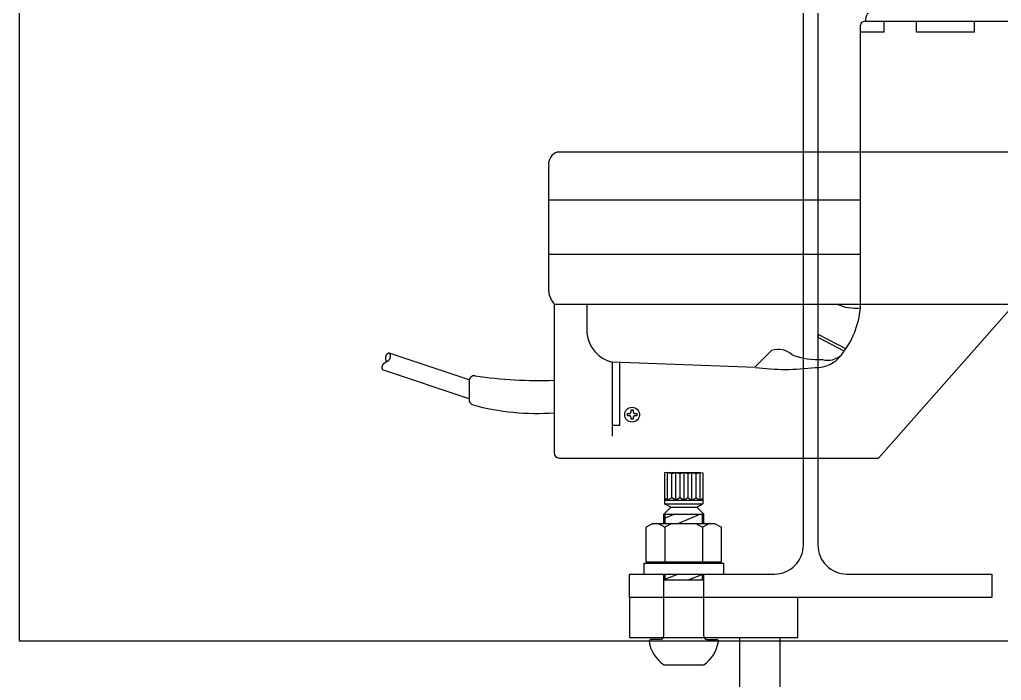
# Model space of a CAD drawing. Header units: millimetres. Extents: x -2880 to 3894, y -2977 to 4857.
# Drawn here: x -2634 to -2093, y 1604 to 1968 of the extents above; entities that cross this region are included whole.
import ezdxf

# ---------------------------------------------------------------- set-up
doc = ezdxf.new("R2010")
doc.units = ezdxf.units.MM
doc.header["$MEASUREMENT"] = 0
for name, color, linetype in [('01', 7, 'Continuous'), ('_0-2_3', 7, 'Continuous'), ('_1-0_', 7, 'Continuous'), ('gauge', 1, 'Continuous'), ('KB', 7, 'Continuous')]:
    doc.layers.add(name, color=color, linetype=linetype)

msp = doc.modelspace()

# ---------------------------------------------------------------- linework, layer by layer
msp.add_lwpolyline([(-2217.852, 1662.181, 0.4142136), (-2201.852, 1678.181), (-2201.852, 2020.181, 0.4142136), (-2217.852, 2036.181), (-2297.852, 2036.181), (-2297.852, 2049.181), (-2097.852, 2049.181), (-2097.852, 2036.181), (-2177.852, 2036.181, 0.4142136), (-2193.852, 2020.181), (-2193.852, 1678.181, 0.4142136), (-2177.852, 1662.181), (-2097.852, 1662.181), (-2097.852, 1649.181), (-2297.852, 1649.181), (-2297.852, 1662.181)], format="xyb", close=True)
at = {"layer": '01', "color": 6, "linetype": 'Continuous'}
for p, q in [((-2276.739, 1718.224), (-2278.503, 1718.04)), ((-2278.503, 1718.04), (-2278.503, 1700.957)), ((-2276.739, 1718.224), (-2258.888, 1718.224)), ((-2276.739, 1703.059), (-2276.739, 1718.224)), ((-2276.739, 1718.224), (-2274.527, 1717.782)), ((-2274.527, 1717.782), (-2272.315, 1718.224)), ((-2274.527, 1704.336), (-2274.527, 1717.782)), ((-2272.315, 1703.059), (-2272.315, 1718.224)), ((-2272.315, 1718.224), (-2270.103, 1717.782)), ((-2270.103, 1717.782), (-2267.891, 1718.224)), ((-2270.103, 1717.782), (-2270.103, 1704.336)), ((-2267.852, 1718.224), (-2267.891, 1703.059)), ((-2267.852, 1718.224), (-2265.602, 1717.759)), ((-2265.602, 1717.759), (-2263.312, 1718.246)), ((-2265.602, 1717.759), (-2265.602, 1704.381)), ((-2263.312, 1703.059), (-2263.312, 1718.224)), ((-2263.312, 1718.224), (-2261.1, 1717.782)), ((-2261.1, 1717.782), (-2258.888, 1718.224)), ((-2261.1, 1704.336), (-2261.1, 1717.782)), ((-2258.888, 1703.059), (-2258.888, 1718.224)), ((-2258.888, 1718.224), (-2257.298, 1718.141)), ((-2257.298, 1718.141), (-2257.298, 1700.957)), ((-2276.739, 1703.059), (-2278.503, 1704.078)), ((-2278.503, 1703.059), (-2257.28, 1703.059)), ((-2274.527, 1704.336), (-2276.739, 1703.059)), ((-2272.315, 1703.059), (-2274.527, 1704.336)), ((-2270.103, 1704.336), (-2272.315, 1703.059)), ((-2267.891, 1703.059), (-2270.103, 1704.336)), ((-2267.891, 1703.059), (-2265.602, 1704.381)), ((-2265.602, 1704.381), (-2263.312, 1703.059)), ((-2263.312, 1703.059), (-2261.1, 1704.336)), ((-2261.1, 1704.336), (-2258.888, 1703.059)), ((-2258.888, 1703.059), (-2257.28, 1703.987)), ((-2278.503, 1700.957), (-2257.298, 1700.957)), ((-2274.975, 1699.059), (-2278.503, 1700.957)), ((-2274.975, 1699.059), (-2260.73, 1699.059)), ((-2260.73, 1699.059), (-2257.298, 1700.957))]:
    msp.add_line(p, q, dxfattribs=at)
at = {"layer": '_0-2_3', "color": 6, "linetype": 'Continuous'}
for p, q in [((-2278.852, 1695.181), (-2274.975, 1699.059)), ((-2274.975, 1699.059), (-2260.73, 1699.059)), ((-2256.853, 1695.181), (-2260.73, 1699.059)), ((-2284.852, 1690.181), (-2288.652, 1687.987)), ((-2284.852, 1690.181), (-2250.852, 1690.181)), ((-2282.052, 1690.181), (-2278.252, 1687.987)), ((-2278.852, 1695.181), (-2256.853, 1695.181)), ((-2278.852, 1690.181), (-2278.852, 1695.181)), ((-2274.452, 1690.181), (-2278.252, 1687.987)), ((-2272.729, 1695.181), (-2278.153, 1692.965)), ((-2278.153, 1690.181), (-2278.153, 1695.181)), ((-2258.606, 1695.181), (-2270.839, 1690.181)), ((-2261.252, 1690.181), (-2257.452, 1687.987)), ((-2257.553, 1690.181), (-2257.553, 1695.181)), ((-2253.652, 1690.181), (-2257.452, 1687.987)), ((-2256.853, 1690.181), (-2256.853, 1695.181)), ((-2250.852, 1690.181), (-2247.052, 1687.987)), ((-2288.652, 1668.881), (-2288.652, 1687.987)), ((-2278.252, 1687.987), (-2278.252, 1668.881)), ((-2257.452, 1687.987), (-2257.452, 1668.881)), ((-2247.052, 1668.881), (-2247.052, 1687.987)), ((-2288.652, 1668.881), (-2247.052, 1668.881)), ((-2284.352, 1668.181), (-2284.352, 1668.881)), ((-2251.352, 1668.181), (-2251.352, 1668.881)), ((-2289.852, 1668.181), (-2245.852, 1668.181)), ((-2289.852, 1668.181), (-2289.852, 1662.181)), ((-2284.352, 1668.181), (-2251.352, 1668.181)), ((-2245.852, 1668.181), (-2245.852, 1662.181)), ((-2289.852, 1662.181), (-2245.852, 1662.181)), ((-2278.852, 1628.059), (-2278.852, 1662.181)), ((-2278.852, 1659.059), (-2256.853, 1659.059)), ((-2278.153, 1659.059), (-2278.153, 1662.181)), ((-2270.72, 1662.181), (-2278.153, 1659.319)), ((-2257.553, 1661.975), (-2265.125, 1659.059)), ((-2257.553, 1659.059), (-2257.553, 1662.181)), ((-2256.853, 1628.059), (-2256.853, 1662.181)), ((-2280.853, 1626.059), (-2285.967, 1626.059)), ((-2254.852, 1626.059), (-2249.738, 1626.059)), ((-2278.852, 1612.059), (-2256.853, 1612.059))]:
    msp.add_line(p, q, dxfattribs=at)
for centre, radius, start, end in [((-2285.967, 1625.059), 1, 90, 189.01654), ((-2280.853, 1628.059), 2, 270, 0), ((-2254.852, 1628.059), 2, 180, 270), ((-2249.738, 1625.059), 1, 350.98346, 90), ((-2267.943, 1627.919), 19.25, 189.01598, 235.47675), ((-2267.762, 1627.919), 19.25, 304.52325, 350.98402)]:
    msp.add_arc(centre, radius, start, end, dxfattribs=at)
at = {"layer": '_1-0_', "color": 3, "linetype": 'Continuous'}
for p, q in [((-2087.353, 1967.181), (-2168.353, 1967.181)), ((-2167.603, 1968.182), (-2167.603, 1967.181)), ((-2157.353, 1961.181), (-2157.353, 1967.181)), ((-2139.353, 1961.181), (-2139.353, 1967.181)), ((-2107.353, 1961.181), (-2107.353, 1967.181)), ((-2170.353, 1809.181), (-2170.353, 1965.181)), ((-2157.353, 1961.181), (-2170.353, 1961.181)), ((-2107.353, 1961.181), (-2139.353, 1961.181)), ((-2337.353, 1895.181), (-2085.353, 1895.181)), ((-2342.353, 1818.182), (-2342.353, 1887.182)), ((-2170.353, 1868.555), (-2342.353, 1868.555)), ((-2170.353, 1838.555), (-2342.353, 1838.555)), ((-2339.353, 1811.181), (-2339.353, 1729.167)), ((-2339.353, 1811.181), (-2085.353, 1811.181)), ((-2321.353, 1810.97), (-2321.353, 1795.182)), ((-2085.353, 1811.181), (-2160.353, 1726.182)), ((-2193.353, 1794.181), (-2193.983, 1792.939)), ((-2178.353, 1786.569), (-2193.353, 1794.181)), ((-2179.323, 1785.181), (-2193.983, 1792.939)), ((-2432.422, 1782.26), (-2432.438, 1782.2)), ((-2432.404, 1782.32), (-2432.422, 1782.26)), ((-2432.384, 1782.379), (-2432.404, 1782.32)), ((-2432.363, 1782.438), (-2432.384, 1782.379)), ((-2432.341, 1782.496), (-2432.363, 1782.438)), ((-2432.317, 1782.553), (-2432.341, 1782.496)), ((-2432.292, 1782.61), (-2432.317, 1782.553)), ((-2432.266, 1782.666), (-2432.292, 1782.61)), ((-2432.238, 1782.722), (-2432.266, 1782.666)), ((-2432.208, 1782.778), (-2432.238, 1782.722)), ((-2432.178, 1782.832), (-2432.208, 1782.778)), ((-2432.145, 1782.887), (-2432.178, 1782.832)), ((-2432.112, 1782.94), (-2432.145, 1782.887)), ((-2432.076, 1782.993), (-2432.112, 1782.94)), ((-2432.04, 1783.046), (-2432.076, 1782.993)), ((-2432.002, 1783.098), (-2432.04, 1783.046)), ((-2431.963, 1783.15), (-2432.002, 1783.098)), ((-2431.922, 1783.201), (-2431.963, 1783.15)), ((-2431.88, 1783.251), (-2431.922, 1783.201)), ((-2431.836, 1783.301), (-2431.88, 1783.251)), ((-2431.791, 1783.35), (-2431.836, 1783.301)), ((-2431.744, 1783.399), (-2431.791, 1783.35)), ((-2431.696, 1783.447), (-2431.744, 1783.399)), ((-2431.647, 1783.495), (-2431.696, 1783.447)), ((-2431.597, 1783.542), (-2431.647, 1783.495)), ((-2431.548, 1783.586), (-2431.597, 1783.542)), ((-2431.499, 1783.629), (-2431.548, 1783.586)), ((-2431.452, 1783.67), (-2431.499, 1783.629)), ((-2431.404, 1783.71), (-2431.452, 1783.67)), ((-2431.357, 1783.747), (-2431.404, 1783.71)), ((-2431.311, 1783.783), (-2431.357, 1783.747)), ((-2431.266, 1783.817), (-2431.311, 1783.783)), ((-2431.221, 1783.849), (-2431.266, 1783.817)), ((-2431.176, 1783.879), (-2431.221, 1783.849)), ((-2431.133, 1783.908), (-2431.176, 1783.879)), ((-2431.089, 1783.934), (-2431.133, 1783.908)), ((-2431.047, 1783.959), (-2431.089, 1783.934)), ((-2431.005, 1783.982), (-2431.047, 1783.959)), ((-2430.964, 1784.004), (-2431.005, 1783.982)), ((-2430.923, 1784.023), (-2430.964, 1784.004)), ((-2430.883, 1784.041), (-2430.923, 1784.023)), ((-2430.843, 1784.057), (-2430.883, 1784.041)), ((-2430.804, 1784.071), (-2430.843, 1784.057)), ((-2430.766, 1784.083), (-2430.804, 1784.071)), ((-2430.728, 1784.093), (-2430.766, 1784.083)), ((-2430.691, 1784.102), (-2430.728, 1784.093)), ((-2430.654, 1784.109), (-2430.691, 1784.102)), ((-2430.618, 1784.114), (-2430.654, 1784.109)), ((-2430.583, 1784.117), (-2430.618, 1784.114)), ((-2430.548, 1784.119), (-2430.583, 1784.117)), ((-2430.514, 1784.118), (-2430.548, 1784.119)), ((-2430.481, 1784.116), (-2430.514, 1784.118)), ((-2430.448, 1784.112), (-2430.481, 1784.116)), ((-2430.415, 1784.106), (-2430.448, 1784.112)), ((-2430.384, 1784.099), (-2430.415, 1784.106)), ((-2430.353, 1784.089), (-2430.384, 1784.099)), ((-2430.322, 1784.078), (-2430.353, 1784.089)), ((-2430.292, 1784.065), (-2430.322, 1784.078)), ((-2430.263, 1784.051), (-2430.292, 1784.065)), ((-2430.234, 1784.034), (-2430.263, 1784.051)), ((-2430.206, 1784.016), (-2430.234, 1784.034)), ((-2430.178, 1783.995), (-2430.206, 1784.016)), ((-2430.151, 1783.973), (-2430.178, 1783.995)), ((-2430.125, 1783.95), (-2430.151, 1783.973)), ((-2430.099, 1783.924), (-2430.125, 1783.95)), ((-2430.074, 1783.897), (-2430.099, 1783.924)), ((-2430.05, 1783.867), (-2430.074, 1783.897)), ((-2430.026, 1783.836), (-2430.05, 1783.867)), ((-2430.003, 1783.804), (-2430.026, 1783.836)), ((-2429.98, 1783.769), (-2430.003, 1783.804)), ((-2429.958, 1783.732), (-2429.98, 1783.769)), ((-2429.936, 1783.694), (-2429.958, 1783.732)), ((-2429.915, 1783.654), (-2429.936, 1783.694)), ((-2429.895, 1783.612), (-2429.915, 1783.654)), ((-2429.875, 1783.569), (-2429.895, 1783.612)), ((-2429.856, 1783.523), (-2429.875, 1783.569)), ((-2386.353, 1769.452), (-2429.859, 1783.954)), ((-2429.838, 1783.476), (-2429.856, 1783.523)), ((-2429.82, 1783.427), (-2429.838, 1783.476)), ((-2429.802, 1783.376), (-2429.82, 1783.427)), ((-2429.786, 1783.323), (-2429.802, 1783.376)), ((-2429.77, 1783.269), (-2429.786, 1783.323)), ((-2429.754, 1783.213), (-2429.77, 1783.269)), ((-2429.739, 1783.155), (-2429.754, 1783.213)), ((-2429.725, 1783.095), (-2429.739, 1783.155)), ((-2429.711, 1783.033), (-2429.725, 1783.095)), ((-2429.698, 1782.97), (-2429.711, 1783.033)), ((-2429.686, 1782.904), (-2429.698, 1782.97)), ((-2429.674, 1782.837), (-2429.686, 1782.904)), ((-2429.663, 1782.769), (-2429.674, 1782.837)), ((-2429.653, 1782.702), (-2429.663, 1782.769)), ((-2429.646, 1782.635), (-2429.653, 1782.702)), ((-2429.639, 1782.569), (-2429.646, 1782.635)), ((-2429.634, 1782.503), (-2429.639, 1782.569)), ((-2429.631, 1782.437), (-2429.634, 1782.503)), ((-2429.628, 1782.372), (-2429.631, 1782.437)), ((-2429.629, 1782.242), (-2429.628, 1782.307)), ((-2429.628, 1782.307), (-2429.628, 1782.372)), ((-2219.353, 1785.658), (-2228.591, 1776.42)), ((-2434.203, 1776.826), (-2434.192, 1776.887)), ((-2434.192, 1776.887), (-2434.18, 1776.948)), ((-2434.18, 1776.948), (-2434.165, 1777.009)), ((-2434.165, 1777.009), (-2434.15, 1777.069)), ((-2434.15, 1777.069), (-2434.133, 1777.129)), ((-2434.133, 1777.129), (-2434.114, 1777.189)), ((-2434.114, 1777.189), (-2434.094, 1777.248)), ((-2434.094, 1777.248), (-2434.073, 1777.306)), ((-2434.073, 1777.306), (-2434.05, 1777.364)), ((-2434.05, 1777.364), (-2434.026, 1777.422)), ((-2434.026, 1777.422), (-2434, 1777.48)), ((-2434, 1777.48), (-2433.973, 1777.536)), ((-2433.973, 1777.536), (-2433.944, 1777.593)), ((-2433.944, 1777.593), (-2433.914, 1777.649)), ((-2433.914, 1777.649), (-2433.882, 1777.705)), ((-2433.882, 1777.705), (-2433.849, 1777.76)), ((-2433.849, 1777.76), (-2433.814, 1777.815)), ((-2433.814, 1777.815), (-2433.778, 1777.869)), ((-2433.778, 1777.869), (-2433.741, 1777.923)), ((-2433.741, 1777.923), (-2433.702, 1777.977)), ((-2433.702, 1777.977), (-2433.661, 1778.03)), ((-2433.661, 1778.03), (-2433.619, 1778.082)), ((-2433.619, 1778.082), (-2433.576, 1778.135)), ((-2433.576, 1778.135), (-2433.531, 1778.187)), ((-2433.531, 1778.187), (-2433.485, 1778.238)), ((-2433.485, 1778.238), (-2433.437, 1778.289)), ((-2433.437, 1778.289), (-2433.388, 1778.34)), ((-2433.388, 1778.34), (-2433.337, 1778.39)), ((-2433.337, 1778.39), (-2433.285, 1778.44)), ((-2433.285, 1778.44), (-2433.231, 1778.489)), ((-2433.231, 1778.489), (-2433.176, 1778.538)), ((-2433.176, 1778.538), (-2433.12, 1778.586)), ((-2433.12, 1778.586), (-2433.062, 1778.634)), ((-2433.062, 1778.634), (-2433.002, 1778.682)), ((-2433.002, 1778.682), (-2432.941, 1778.729)), ((-2432.941, 1778.729), (-2432.879, 1778.776)), ((-2432.879, 1778.776), (-2432.815, 1778.822)), ((-2432.815, 1778.822), (-2432.749, 1778.868)), ((-2432.749, 1778.868), (-2432.683, 1778.914)), ((-2432.683, 1778.914), (-2432.614, 1778.959)), ((-2432.614, 1778.959), (-2432.545, 1779.004)), ((-2432.545, 1779.004), (-2432.473, 1779.048)), ((-2432.526, 1781.568), (-2432.527, 1781.502)), ((-2432.527, 1781.502), (-2432.526, 1781.435)), ((-2432.523, 1781.634), (-2432.526, 1781.568)), ((-2432.526, 1781.435), (-2432.524, 1781.368)), ((-2432.524, 1781.368), (-2432.521, 1781.3)), ((-2432.52, 1781.699), (-2432.523, 1781.634)), ((-2432.521, 1781.3), (-2432.516, 1781.232)), ((-2432.515, 1781.763), (-2432.52, 1781.699)), ((-2432.516, 1781.232), (-2432.51, 1781.163)), ((-2432.508, 1781.827), (-2432.515, 1781.763)), ((-2432.51, 1781.163), (-2432.502, 1781.093)), ((-2432.5, 1781.891), (-2432.508, 1781.827)), ((-2432.502, 1781.093), (-2432.493, 1781.023)), ((-2432.49, 1781.954), (-2432.5, 1781.891)), ((-2432.493, 1781.023), (-2432.483, 1780.953)), ((-2432.48, 1782.016), (-2432.49, 1781.954)), ((-2432.483, 1780.953), (-2432.471, 1780.882)), ((-2432.467, 1782.078), (-2432.48, 1782.016)), ((-2432.473, 1779.048), (-2432.401, 1779.092)), ((-2432.471, 1780.882), (-2432.458, 1780.81)), ((-2432.454, 1782.139), (-2432.467, 1782.078)), ((-2432.458, 1780.81), (-2432.443, 1780.738)), ((-2432.438, 1782.2), (-2432.454, 1782.139)), ((-2432.443, 1780.738), (-2432.427, 1780.665)), ((-2432.427, 1780.665), (-2432.409, 1780.592)), ((-2432.409, 1780.592), (-2432.39, 1780.518)), ((-2432.401, 1779.092), (-2432.326, 1779.135)), ((-2432.39, 1780.518), (-2432.37, 1780.444)), ((-2432.37, 1780.444), (-2432.348, 1780.369)), ((-2432.348, 1780.369), (-2432.324, 1780.294)), ((-2432.326, 1779.135), (-2432.251, 1779.178)), ((-2432.324, 1780.294), (-2432.3, 1780.218)), ((-2432.3, 1780.218), (-2432.274, 1780.141)), ((-2432.274, 1780.141), (-2432.246, 1780.064)), ((-2432.251, 1779.178), (-2432.174, 1779.221)), ((-2432.246, 1780.064), (-2432.217, 1779.986)), ((-2432.217, 1779.986), (-2432.187, 1779.908)), ((-2432.187, 1779.908), (-2432.155, 1779.83)), ((-2432.174, 1779.221), (-2432.095, 1779.263)), ((-2432.155, 1779.83), (-2432.121, 1779.75)), ((-2432.121, 1779.75), (-2432.087, 1779.671)), ((-2432.095, 1779.263), (-2432.015, 1779.305)), ((-2432.087, 1779.671), (-2432.051, 1779.59)), ((-2432.051, 1779.59), (-2432.013, 1779.509)), ((-2432.015, 1779.305), (-2431.934, 1779.346)), ((-2432.013, 1779.509), (-2431.974, 1779.428)), ((-2431.974, 1779.428), (-2431.934, 1779.346)), ((-2431.934, 1779.346), (-2431.852, 1779.387)), ((-2431.852, 1779.387), (-2431.772, 1779.429)), ((-2431.772, 1779.429), (-2431.694, 1779.471)), ((-2431.694, 1779.471), (-2431.617, 1779.514)), ((-2431.617, 1779.514), (-2431.541, 1779.557)), ((-2431.541, 1779.557), (-2431.467, 1779.6)), ((-2431.467, 1779.6), (-2431.394, 1779.644)), ((-2431.394, 1779.644), (-2431.323, 1779.688)), ((-2431.323, 1779.688), (-2431.253, 1779.733)), ((-2431.253, 1779.733), (-2431.185, 1779.778)), ((-2431.185, 1779.778), (-2431.118, 1779.824)), ((-2431.118, 1779.824), (-2431.053, 1779.87)), ((-2431.053, 1779.87), (-2430.989, 1779.916)), ((-2430.989, 1779.916), (-2430.926, 1779.963)), ((-2430.926, 1779.963), (-2430.865, 1780.01)), ((-2430.865, 1780.01), (-2430.806, 1780.058)), ((-2430.806, 1780.058), (-2430.748, 1780.106)), ((-2430.748, 1780.106), (-2430.691, 1780.154)), ((-2430.691, 1780.154), (-2430.636, 1780.203)), ((-2430.636, 1780.203), (-2430.582, 1780.252)), ((-2430.582, 1780.252), (-2430.53, 1780.302)), ((-2430.53, 1780.302), (-2430.48, 1780.352)), ((-2430.48, 1780.352), (-2430.43, 1780.403)), ((-2430.43, 1780.403), (-2430.383, 1780.454)), ((-2430.383, 1780.454), (-2430.336, 1780.505)), ((-2430.336, 1780.505), (-2430.291, 1780.557)), ((-2430.291, 1780.557), (-2430.248, 1780.609)), ((-2430.248, 1780.609), (-2430.206, 1780.662)), ((-2430.206, 1780.662), (-2430.166, 1780.715)), ((-2430.166, 1780.715), (-2430.127, 1780.768)), ((-2430.127, 1780.768), (-2430.089, 1780.822)), ((-2430.089, 1780.822), (-2430.053, 1780.877)), ((-2430.053, 1780.877), (-2430.019, 1780.931)), ((-2430.019, 1780.931), (-2429.986, 1780.987)), ((-2429.986, 1780.987), (-2429.954, 1781.042)), ((-2429.954, 1781.042), (-2429.924, 1781.098)), ((-2429.924, 1781.098), (-2429.895, 1781.155)), ((-2429.895, 1781.155), (-2429.868, 1781.211)), ((-2429.868, 1781.211), (-2429.842, 1781.269)), ((-2429.842, 1781.269), (-2429.818, 1781.326)), ((-2429.818, 1781.326), (-2429.795, 1781.385)), ((-2429.795, 1781.385), (-2429.773, 1781.443)), ((-2429.773, 1781.443), (-2429.753, 1781.502)), ((-2429.753, 1781.502), (-2429.735, 1781.561)), ((-2429.735, 1781.561), (-2429.718, 1781.621)), ((-2429.718, 1781.621), (-2429.702, 1781.681)), ((-2429.702, 1781.681), (-2429.688, 1781.742)), ((-2429.688, 1781.742), (-2429.676, 1781.803)), ((-2429.676, 1781.803), (-2429.665, 1781.865)), ((-2429.665, 1781.865), (-2429.655, 1781.927)), ((-2429.655, 1781.927), (-2429.647, 1781.989)), ((-2429.647, 1781.989), (-2429.64, 1782.052)), ((-2429.64, 1782.052), (-2429.635, 1782.115)), ((-2429.635, 1782.115), (-2429.631, 1782.178)), ((-2429.631, 1782.178), (-2429.629, 1782.242)), ((-2228.353, 1776.182), (-2307.353, 1779.181)), ((-2307.353, 1779.181), (-2307.353, 1738.247)), ((-2303.353, 1778.942), (-2303.353, 1744.182)), ((-2434.24, 1776.383), (-2434.239, 1776.448)), ((-2434.24, 1776.318), (-2434.24, 1776.383)), ((-2434.238, 1776.253), (-2434.24, 1776.318)), ((-2434.239, 1776.448), (-2434.237, 1776.512)), ((-2434.234, 1776.187), (-2434.238, 1776.253)), ((-2434.237, 1776.512), (-2434.233, 1776.575)), ((-2434.229, 1776.121), (-2434.234, 1776.187)), ((-2434.233, 1776.575), (-2434.228, 1776.638)), ((-2434.223, 1776.054), (-2434.229, 1776.121)), ((-2434.228, 1776.638), (-2434.221, 1776.701)), ((-2434.215, 1775.987), (-2434.223, 1776.054)), ((-2434.221, 1776.701), (-2434.213, 1776.764)), ((-2434.206, 1775.92), (-2434.215, 1775.987)), ((-2434.213, 1776.764), (-2434.203, 1776.826)), ((-2434.195, 1775.852), (-2434.206, 1775.92)), ((-2434.189, 1775.818), (-2434.195, 1775.852)), ((-2434.183, 1775.785), (-2434.189, 1775.818)), ((-2434.177, 1775.752), (-2434.183, 1775.785)), ((-2434.17, 1775.72), (-2434.177, 1775.752)), ((-2434.164, 1775.688), (-2434.17, 1775.72)), ((-2434.157, 1775.656), (-2434.164, 1775.688)), ((-2434.15, 1775.626), (-2434.157, 1775.656)), ((-2434.143, 1775.595), (-2434.15, 1775.626)), ((-2434.136, 1775.565), (-2434.143, 1775.595)), ((-2434.129, 1775.535), (-2434.136, 1775.565)), ((-2434.122, 1775.506), (-2434.129, 1775.535)), ((-2434.114, 1775.477), (-2434.122, 1775.506)), ((-2434.106, 1775.449), (-2434.114, 1775.477)), ((-2434.098, 1775.421), (-2434.106, 1775.449)), ((-2434.09, 1775.394), (-2434.098, 1775.421)), ((-2434.082, 1775.367), (-2434.09, 1775.394)), ((-2434.074, 1775.34), (-2434.082, 1775.367)), ((-2434.066, 1775.314), (-2434.074, 1775.34)), ((-2434.057, 1775.289), (-2434.066, 1775.314)), ((-2434.048, 1775.264), (-2434.057, 1775.289)), ((-2434.039, 1775.239), (-2434.048, 1775.264)), ((-2434.03, 1775.215), (-2434.039, 1775.239)), ((-2434.021, 1775.191), (-2434.03, 1775.215)), ((-2434.012, 1775.168), (-2434.021, 1775.191)), ((-2434.002, 1775.145), (-2434.012, 1775.168)), ((-2433.993, 1775.122), (-2434.002, 1775.145)), ((-2433.983, 1775.1), (-2433.993, 1775.122)), ((-2433.973, 1775.079), (-2433.983, 1775.1)), ((-2433.963, 1775.058), (-2433.973, 1775.079)), ((-2433.952, 1775.037), (-2433.963, 1775.058)), ((-2433.942, 1775.017), (-2433.952, 1775.037)), ((-2433.931, 1774.997), (-2433.942, 1775.017)), ((-2433.921, 1774.978), (-2433.931, 1774.997)), ((-2433.91, 1774.959), (-2433.921, 1774.978)), ((-2433.899, 1774.941), (-2433.91, 1774.959)), ((-2433.888, 1774.923), (-2433.899, 1774.941)), ((-2433.876, 1774.905), (-2433.888, 1774.923)), ((-2433.865, 1774.888), (-2433.876, 1774.905)), ((-2433.853, 1774.872), (-2433.865, 1774.888)), ((-2433.842, 1774.855), (-2433.853, 1774.872)), ((-2433.83, 1774.84), (-2433.842, 1774.855)), ((-2433.818, 1774.824), (-2433.83, 1774.84)), ((-2433.806, 1774.81), (-2433.818, 1774.824)), ((-2433.793, 1774.795), (-2433.806, 1774.81)), ((-2433.781, 1774.781), (-2433.793, 1774.795)), ((-2433.768, 1774.768), (-2433.781, 1774.781)), ((-2433.755, 1774.755), (-2433.768, 1774.768)), ((-2433.742, 1774.742), (-2433.755, 1774.755)), ((-2433.729, 1774.73), (-2433.742, 1774.742)), ((-2433.716, 1774.719), (-2433.729, 1774.73)), ((-2433.703, 1774.707), (-2433.716, 1774.719)), ((-2433.689, 1774.697), (-2433.703, 1774.707)), ((-2433.675, 1774.686), (-2433.689, 1774.697)), ((-2433.661, 1774.677), (-2433.675, 1774.686)), ((-2433.647, 1774.667), (-2433.661, 1774.677)), ((-2433.633, 1774.658), (-2433.647, 1774.667)), ((-2433.619, 1774.65), (-2433.633, 1774.658)), ((-2433.605, 1774.642), (-2433.619, 1774.65)), ((-2433.59, 1774.634), (-2433.605, 1774.642)), ((-2433.575, 1774.627), (-2433.59, 1774.634)), ((-2433.56, 1774.62), (-2433.575, 1774.627)), ((-2433.545, 1774.614), (-2433.56, 1774.62)), ((-2433.53, 1774.608), (-2433.545, 1774.614)), ((-2433.515, 1774.603), (-2433.53, 1774.608)), ((-2386.353, 1758.911), (-2433.515, 1774.632)), ((-2386.353, 1768.662), (-2386.353, 1758.454)), ((-2298.915, 1749.582), (-2298.915, 1750.781)), ((-2298.915, 1750.781), (-2297.934, 1750.781)), ((-2297.934, 1750.781), (-2297.91, 1750.782)), ((-2297.91, 1750.782), (-2297.886, 1750.783)), ((-2297.886, 1750.783), (-2297.862, 1750.784)), ((-2297.862, 1750.784), (-2297.838, 1750.786)), ((-2297.838, 1750.786), (-2297.814, 1750.789)), ((-2297.814, 1750.789), (-2297.79, 1750.792)), ((-2297.79, 1750.792), (-2297.766, 1750.796)), ((-2297.766, 1750.796), (-2297.743, 1750.8)), ((-2297.743, 1750.8), (-2297.719, 1750.805)), ((-2297.719, 1750.805), (-2297.696, 1750.811)), ((-2297.696, 1750.811), (-2297.672, 1750.817)), ((-2297.672, 1750.817), (-2297.649, 1750.824)), ((-2297.649, 1750.824), (-2297.626, 1750.831)), ((-2297.626, 1750.831), (-2297.603, 1750.839)), ((-2297.603, 1750.839), (-2297.581, 1750.847)), ((-2297.581, 1750.847), (-2297.558, 1750.856)), ((-2297.558, 1750.856), (-2297.536, 1750.866)), ((-2297.536, 1750.866), (-2297.514, 1750.876)), ((-2297.514, 1750.876), (-2297.493, 1750.886)), ((-2297.493, 1750.886), (-2297.471, 1750.897)), ((-2297.471, 1750.897), (-2297.45, 1750.909)), ((-2297.45, 1750.909), (-2297.429, 1750.921)), ((-2297.429, 1750.921), (-2297.409, 1750.934)), ((-2297.409, 1750.934), (-2297.389, 1750.947)), ((-2297.389, 1750.947), (-2297.369, 1750.96)), ((-2297.369, 1750.96), (-2297.349, 1750.975)), ((-2297.349, 1750.975), (-2297.33, 1750.989)), ((-2297.33, 1750.989), (-2297.311, 1751.004)), ((-2297.311, 1751.004), (-2297.293, 1751.02)), ((-2297.293, 1751.02), (-2297.275, 1751.036)), ((-2297.275, 1751.036), (-2297.257, 1751.052)), ((-2297.257, 1751.052), (-2297.24, 1751.069)), ((-2297.24, 1751.069), (-2297.223, 1751.086)), ((-2297.223, 1751.086), (-2297.207, 1751.104)), ((-2297.207, 1751.104), (-2297.191, 1751.122)), ((-2297.191, 1751.122), (-2297.175, 1751.14)), ((-2297.175, 1751.14), (-2297.16, 1751.159)), ((-2297.16, 1751.159), (-2297.146, 1751.178)), ((-2297.146, 1751.178), (-2297.132, 1751.198)), ((-2297.132, 1751.198), (-2297.118, 1751.218)), ((-2297.118, 1751.218), (-2297.105, 1751.238)), ((-2297.105, 1751.238), (-2297.092, 1751.258)), ((-2297.092, 1751.258), (-2297.08, 1751.279)), ((-2297.08, 1751.279), (-2297.068, 1751.3)), ((-2297.068, 1751.3), (-2297.057, 1751.322)), ((-2297.057, 1751.322), (-2297.047, 1751.343)), ((-2297.047, 1751.343), (-2297.037, 1751.365)), ((-2297.037, 1751.365), (-2297.027, 1751.387)), ((-2297.027, 1751.387), (-2297.018, 1751.41)), ((-2297.018, 1751.41), (-2297.01, 1751.432)), ((-2297.01, 1751.432), (-2297.002, 1751.455)), ((-2297.002, 1751.455), (-2296.995, 1751.478)), ((-2296.995, 1751.478), (-2296.988, 1751.501)), ((-2296.988, 1751.501), (-2296.982, 1751.524)), ((-2296.982, 1751.524), (-2296.976, 1751.548)), ((-2296.976, 1751.548), (-2296.971, 1751.571)), ((-2296.971, 1751.571), (-2296.967, 1751.595)), ((-2296.967, 1751.595), (-2296.963, 1751.619)), ((-2296.963, 1751.619), (-2296.96, 1751.643)), ((-2296.96, 1751.643), (-2296.957, 1751.667)), ((-2296.957, 1751.667), (-2296.955, 1751.691)), ((-2296.955, 1751.691), (-2296.954, 1751.715)), ((-2296.954, 1751.715), (-2296.953, 1751.739)), ((-2296.953, 1751.763), (-2296.953, 1752.744)), ((-2296.953, 1752.744), (-2295.753, 1752.744)), ((-2296.953, 1751.739), (-2296.953, 1751.763)), ((-2295.753, 1752.744), (-2295.753, 1751.763)), ((-2295.753, 1751.763), (-2295.752, 1751.739)), ((-2295.752, 1751.739), (-2295.751, 1751.715)), ((-2295.751, 1751.715), (-2295.75, 1751.691)), ((-2295.75, 1751.691), (-2295.748, 1751.667)), ((-2295.748, 1751.667), (-2295.745, 1751.643)), ((-2295.745, 1751.643), (-2295.742, 1751.619)), ((-2295.742, 1751.619), (-2295.738, 1751.595)), ((-2295.738, 1751.595), (-2295.734, 1751.571)), ((-2295.734, 1751.571), (-2295.729, 1751.548)), ((-2295.729, 1751.548), (-2295.723, 1751.524)), ((-2295.723, 1751.524), (-2295.717, 1751.501)), ((-2295.717, 1751.501), (-2295.71, 1751.478)), ((-2295.71, 1751.478), (-2295.703, 1751.455)), ((-2295.703, 1751.455), (-2295.695, 1751.432)), ((-2295.695, 1751.432), (-2295.687, 1751.41)), ((-2295.687, 1751.41), (-2295.678, 1751.387)), ((-2295.678, 1751.387), (-2295.668, 1751.365)), ((-2295.668, 1751.365), (-2295.658, 1751.343)), ((-2295.658, 1751.343), (-2295.648, 1751.322)), ((-2295.648, 1751.322), (-2295.637, 1751.3)), ((-2295.637, 1751.3), (-2295.625, 1751.279)), ((-2295.625, 1751.279), (-2295.613, 1751.258)), ((-2295.613, 1751.258), (-2295.6, 1751.238)), ((-2295.6, 1751.238), (-2295.587, 1751.218)), ((-2295.587, 1751.218), (-2295.574, 1751.198)), ((-2295.574, 1751.198), (-2295.559, 1751.178)), ((-2295.559, 1751.178), (-2295.545, 1751.159)), ((-2295.545, 1751.159), (-2295.53, 1751.14)), ((-2295.53, 1751.14), (-2295.514, 1751.122)), ((-2295.514, 1751.122), (-2295.498, 1751.104)), ((-2295.498, 1751.104), (-2295.482, 1751.086)), ((-2295.482, 1751.086), (-2295.465, 1751.069)), ((-2295.465, 1751.069), (-2295.448, 1751.052)), ((-2295.448, 1751.052), (-2295.43, 1751.036)), ((-2295.43, 1751.036), (-2295.412, 1751.02)), ((-2295.412, 1751.02), (-2295.394, 1751.004)), ((-2295.394, 1751.004), (-2295.375, 1750.989)), ((-2295.375, 1750.989), (-2295.356, 1750.975)), ((-2295.356, 1750.975), (-2295.336, 1750.96)), ((-2295.336, 1750.96), (-2295.316, 1750.947)), ((-2295.316, 1750.947), (-2295.296, 1750.934)), ((-2295.296, 1750.934), (-2295.276, 1750.921)), ((-2295.276, 1750.921), (-2295.255, 1750.909)), ((-2295.255, 1750.909), (-2295.234, 1750.897)), ((-2295.234, 1750.897), (-2295.212, 1750.886)), ((-2295.212, 1750.886), (-2295.191, 1750.876)), ((-2295.191, 1750.876), (-2295.169, 1750.866)), ((-2295.169, 1750.866), (-2295.147, 1750.856)), ((-2295.147, 1750.856), (-2295.124, 1750.847)), ((-2295.124, 1750.847), (-2295.102, 1750.839)), ((-2295.102, 1750.839), (-2295.079, 1750.831)), ((-2295.079, 1750.831), (-2295.056, 1750.824)), ((-2295.056, 1750.824), (-2295.033, 1750.817)), ((-2295.033, 1750.817), (-2295.009, 1750.811)), ((-2295.009, 1750.811), (-2294.986, 1750.805)), ((-2294.986, 1750.805), (-2294.963, 1750.8)), ((-2294.963, 1750.8), (-2294.939, 1750.796)), ((-2294.939, 1750.796), (-2294.915, 1750.792)), ((-2294.915, 1750.792), (-2294.891, 1750.789)), ((-2294.891, 1750.789), (-2294.867, 1750.786)), ((-2294.867, 1750.786), (-2294.843, 1750.784)), ((-2294.843, 1750.784), (-2294.819, 1750.783)), ((-2294.819, 1750.783), (-2294.795, 1750.782)), ((-2294.795, 1750.782), (-2294.771, 1750.781)), ((-2294.771, 1750.781), (-2293.79, 1750.781)), ((-2293.79, 1750.781), (-2293.79, 1749.582)), ((-2297.934, 1749.582), (-2298.915, 1749.582)), ((-2297.91, 1749.581), (-2297.934, 1749.582)), ((-2297.886, 1749.58), (-2297.91, 1749.581)), ((-2297.862, 1749.579), (-2297.886, 1749.58)), ((-2297.838, 1749.577), (-2297.862, 1749.579)), ((-2297.814, 1749.574), (-2297.838, 1749.577)), ((-2297.79, 1749.571), (-2297.814, 1749.574)), ((-2297.766, 1749.567), (-2297.79, 1749.571)), ((-2297.743, 1749.563), (-2297.766, 1749.567)), ((-2297.719, 1749.558), (-2297.743, 1749.563)), ((-2297.696, 1749.552), (-2297.719, 1749.558)), ((-2297.672, 1749.546), (-2297.696, 1749.552)), ((-2297.649, 1749.539), (-2297.672, 1749.546)), ((-2297.626, 1749.532), (-2297.649, 1749.539)), ((-2297.603, 1749.524), (-2297.626, 1749.532)), ((-2297.581, 1749.516), (-2297.603, 1749.524)), ((-2297.558, 1749.507), (-2297.581, 1749.516)), ((-2297.536, 1749.497), (-2297.558, 1749.507)), ((-2297.514, 1749.487), (-2297.536, 1749.497)), ((-2297.493, 1749.477), (-2297.514, 1749.487)), ((-2297.471, 1749.466), (-2297.493, 1749.477)), ((-2297.45, 1749.454), (-2297.471, 1749.466)), ((-2297.429, 1749.442), (-2297.45, 1749.454)), ((-2297.409, 1749.429), (-2297.429, 1749.442)), ((-2297.389, 1749.416), (-2297.409, 1749.429)), ((-2297.369, 1749.403), (-2297.389, 1749.416)), ((-2297.349, 1749.389), (-2297.369, 1749.403)), ((-2297.33, 1749.374), (-2297.349, 1749.389)), ((-2297.311, 1749.359), (-2297.33, 1749.374)), ((-2297.293, 1749.343), (-2297.311, 1749.359)), ((-2297.275, 1749.327), (-2297.293, 1749.343)), ((-2297.257, 1749.311), (-2297.275, 1749.327)), ((-2297.24, 1749.294), (-2297.257, 1749.311)), ((-2297.223, 1749.277), (-2297.24, 1749.294)), ((-2297.207, 1749.259), (-2297.223, 1749.277)), ((-2297.191, 1749.241), (-2297.207, 1749.259)), ((-2297.175, 1749.223), (-2297.191, 1749.241)), ((-2297.16, 1749.204), (-2297.175, 1749.223)), ((-2297.146, 1749.185), (-2297.16, 1749.204)), ((-2297.132, 1749.165), (-2297.146, 1749.185)), ((-2297.118, 1749.145), (-2297.132, 1749.165)), ((-2297.105, 1749.125), (-2297.118, 1749.145)), ((-2297.092, 1749.105), (-2297.105, 1749.125)), ((-2297.08, 1749.084), (-2297.092, 1749.105)), ((-2297.068, 1749.063), (-2297.08, 1749.084)), ((-2297.057, 1749.042), (-2297.068, 1749.063)), ((-2297.047, 1749.02), (-2297.057, 1749.042)), ((-2297.037, 1748.998), (-2297.047, 1749.02)), ((-2297.027, 1748.976), (-2297.037, 1748.998)), ((-2297.018, 1748.953), (-2297.027, 1748.976)), ((-2297.01, 1748.931), (-2297.018, 1748.953)), ((-2297.002, 1748.908), (-2297.01, 1748.931)), ((-2296.995, 1748.885), (-2297.002, 1748.908)), ((-2296.988, 1748.862), (-2296.995, 1748.885)), ((-2296.982, 1748.839), (-2296.988, 1748.862)), ((-2296.976, 1748.815), (-2296.982, 1748.839)), ((-2296.971, 1748.792), (-2296.976, 1748.815)), ((-2296.967, 1748.768), (-2296.971, 1748.792)), ((-2296.963, 1748.744), (-2296.967, 1748.768)), ((-2296.96, 1748.72), (-2296.963, 1748.744)), ((-2296.957, 1748.696), (-2296.96, 1748.72)), ((-2296.955, 1748.672), (-2296.957, 1748.696)), ((-2296.954, 1748.648), (-2296.955, 1748.672)), ((-2296.953, 1748.624), (-2296.954, 1748.648)), ((-2296.953, 1748.6), (-2296.953, 1748.624)), ((-2296.953, 1747.619), (-2296.953, 1748.6)), ((-2295.753, 1747.619), (-2296.953, 1747.619)), ((-2295.752, 1748.624), (-2295.753, 1748.6)), ((-2295.753, 1748.6), (-2295.753, 1747.619)), ((-2295.751, 1748.648), (-2295.752, 1748.624)), ((-2295.75, 1748.672), (-2295.751, 1748.648)), ((-2295.748, 1748.696), (-2295.75, 1748.672)), ((-2295.745, 1748.72), (-2295.748, 1748.696)), ((-2295.742, 1748.744), (-2295.745, 1748.72)), ((-2295.738, 1748.768), (-2295.742, 1748.744)), ((-2295.734, 1748.792), (-2295.738, 1748.768)), ((-2295.729, 1748.815), (-2295.734, 1748.792)), ((-2295.723, 1748.839), (-2295.729, 1748.815)), ((-2295.717, 1748.862), (-2295.723, 1748.839)), ((-2295.71, 1748.885), (-2295.717, 1748.862)), ((-2295.703, 1748.908), (-2295.71, 1748.885)), ((-2295.695, 1748.931), (-2295.703, 1748.908)), ((-2295.687, 1748.953), (-2295.695, 1748.931)), ((-2295.678, 1748.976), (-2295.687, 1748.953)), ((-2295.668, 1748.998), (-2295.678, 1748.976)), ((-2295.658, 1749.02), (-2295.668, 1748.998)), ((-2295.648, 1749.042), (-2295.658, 1749.02)), ((-2295.637, 1749.063), (-2295.648, 1749.042)), ((-2295.625, 1749.084), (-2295.637, 1749.063)), ((-2295.613, 1749.105), (-2295.625, 1749.084)), ((-2295.6, 1749.125), (-2295.613, 1749.105)), ((-2295.587, 1749.145), (-2295.6, 1749.125)), ((-2295.574, 1749.165), (-2295.587, 1749.145)), ((-2295.559, 1749.185), (-2295.574, 1749.165)), ((-2295.545, 1749.204), (-2295.559, 1749.185)), ((-2295.53, 1749.223), (-2295.545, 1749.204)), ((-2295.514, 1749.241), (-2295.53, 1749.223)), ((-2295.498, 1749.259), (-2295.514, 1749.241)), ((-2295.482, 1749.277), (-2295.498, 1749.259)), ((-2295.465, 1749.294), (-2295.482, 1749.277)), ((-2295.448, 1749.311), (-2295.465, 1749.294)), ((-2295.43, 1749.327), (-2295.448, 1749.311)), ((-2295.412, 1749.343), (-2295.43, 1749.327)), ((-2295.394, 1749.359), (-2295.412, 1749.343)), ((-2295.375, 1749.374), (-2295.394, 1749.359)), ((-2295.356, 1749.389), (-2295.375, 1749.374)), ((-2295.336, 1749.403), (-2295.356, 1749.389)), ((-2295.316, 1749.416), (-2295.336, 1749.403)), ((-2295.296, 1749.429), (-2295.316, 1749.416)), ((-2295.276, 1749.442), (-2295.296, 1749.429)), ((-2295.255, 1749.454), (-2295.276, 1749.442)), ((-2295.234, 1749.466), (-2295.255, 1749.454)), ((-2295.212, 1749.477), (-2295.234, 1749.466)), ((-2295.191, 1749.487), (-2295.212, 1749.477)), ((-2295.169, 1749.497), (-2295.191, 1749.487)), ((-2295.147, 1749.507), (-2295.169, 1749.497)), ((-2295.124, 1749.516), (-2295.147, 1749.507)), ((-2295.102, 1749.524), (-2295.124, 1749.516)), ((-2295.079, 1749.532), (-2295.102, 1749.524)), ((-2295.056, 1749.539), (-2295.079, 1749.532)), ((-2295.033, 1749.546), (-2295.056, 1749.539)), ((-2295.009, 1749.552), (-2295.033, 1749.546)), ((-2294.986, 1749.558), (-2295.009, 1749.552)), ((-2294.963, 1749.563), (-2294.986, 1749.558)), ((-2294.939, 1749.567), (-2294.963, 1749.563)), ((-2294.915, 1749.571), (-2294.939, 1749.567)), ((-2294.891, 1749.574), (-2294.915, 1749.571)), ((-2294.867, 1749.577), (-2294.891, 1749.574)), ((-2294.843, 1749.579), (-2294.867, 1749.577)), ((-2294.819, 1749.58), (-2294.843, 1749.579)), ((-2294.795, 1749.581), (-2294.819, 1749.58)), ((-2294.771, 1749.582), (-2294.795, 1749.581)), ((-2293.79, 1749.582), (-2294.771, 1749.582)), ((-2303.353, 1744.182), (-2307.353, 1744.182)), ((-2336.646, 1726.182), (-2160.353, 1726.182))]:
    msp.add_line(p, q, dxfattribs=at)
msp.add_circle((-2296.353, 1750.181), 4.1, dxfattribs=at)
for centre, radius, start, end in [((-2159.558, 1967.435), 8.079, 106.49874, 174.69986), ((-2168.353, 1965.181), 2, 90, 180), ((-2335.457, 1888.434), 7.008, 105.69159, 190.29758), ((-2331.061, 1818.878), 11.313, 183.52977, 222.86742), ((-2173.353, 1832.931), 23.939, 245.30844, 277.19922), ((-2218.112, 1813.357), 47.942, 320.99292, 355.00374), ((-2302.997, 1797.117), 18.457, 186.02051, 256.35133), ((-2215.853, 1774.535), 11.661, 47.46577, 107.46573), ((-2193.686, 1820.929), 40.409, 249.30117, 273.31063), ((-2194.688, 1793.313), 17.144, 267.77979, 323.77603), ((-2188.353, 1790.973), 10.81, 253.88841, 313.8885), ((-2383.353, 1768.662), 3, 81.31702, 180), ((-2348.353, 1997.848), 228.844, 261.31721, 272.25391), ((-2211.853, 1909.464), 134.3, 262.94285, 277.05712), ((-2383.353, 1758.454), 3, 180, 254.78249), ((-2348.853, 1885.281), 134.436, 254.78242, 274.0522), ((-2336.353, 1729.167), 3, 179.9998, 264.38249)]:
    msp.add_arc(centre, radius, start, end, dxfattribs=at)
at = {"layer": 'gauge'}
msp.add_lwpolyline([(-2634.319, 2219.182), (-1794.319, 2219.182), (-1794.319, 1625.182), (-2634.319, 1625.182)], close=True, dxfattribs=at)
at = {"layer": 'KB'}
for p, q in [((-2204.852, 1649.181), (-2297.852, 1649.181)), ((-2297.852, 1649.181), (-2297.852, 1627.181)), ((-2204.852, 1627.181), (-2204.852, 1649.181)), ((-2297.852, 1627.181), (-2204.852, 1627.181)), ((-2236.852, 1547.181), (-2236.852, 1627.181)), ((-2214.852, 1627.181), (-2214.852, 1547.181))]:
    msp.add_line(p, q, dxfattribs=at)

doc.saveas('drawing.dxf')
